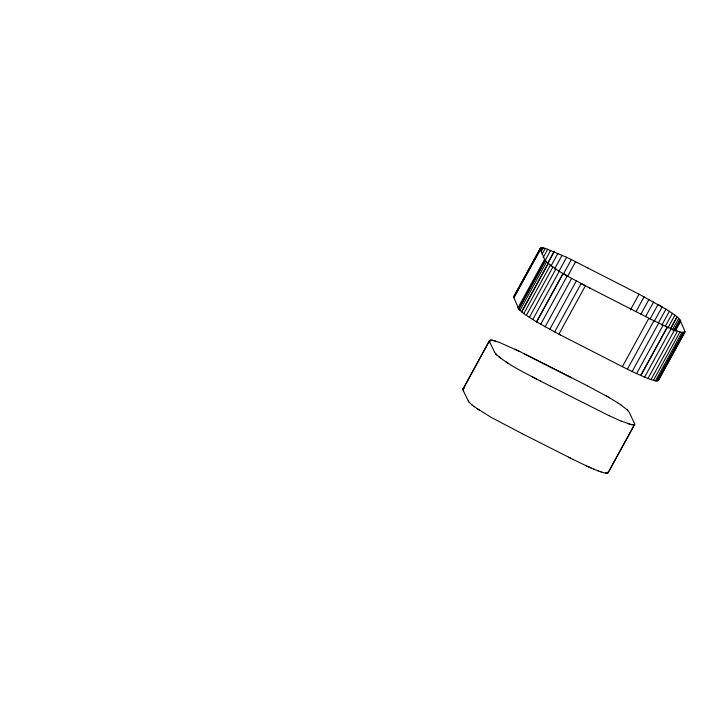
<?xml version="1.0" encoding="UTF-8"?>
<svg xmlns="http://www.w3.org/2000/svg" width="721" height="721" viewBox="0 0 721 721"><rect width="100%" height="100%" fill="white"/><g stroke="black" fill="none" stroke-linecap="round" stroke-linejoin="round"><path stroke-width="1.08" d="M463.098 390.169L462.864 389.196L489.577 340.519M540.308 248.366L540.444 249.295L513.866 297.674L513.731 296.746L540.263 248.339L543.237 247.898L541.074 251.845M489.045 342.944L490.631 340.042L491.352 340.105M540.642 249.691L541.732 247.718L540.155 250.71M541.976 254.468L545.256 248.385L566.598 257.28L559.027 271.123M543.228 257.523L547.753 249.178M544.535 261.633L550.718 250.268M550.339 265.157L523.77 313.554L521.643 311.869L548.167 263.462L521.689 311.887L518.75 309.021L545.283 260.614C556.783 271.538 571.663 278.144 585.407 285.768L558.883 334.193L536.568 321.917M518.805 309.048L545.328 260.642L544.58 259.398L518.002 307.777L518.805 309.048L513.866 297.674L540.444 249.295L544.526 259.371M547.636 263.489L554.134 251.638L547.527 263.76M550.925 266.139L557.964 253.296M540.678 324.324L567.22 275.918L563.11 273.511L536.559 321.908L526.339 315.401L552.899 267.004M554.548 269.014L562.128 255.18M529.34 317.42L555.891 269.023M532.747 319.592L559.298 271.186M536.541 321.908L563.074 273.502M563.218 274.422L571.329 259.587L575.574 261.741L567.454 276.558M545.103 326.829L571.636 278.414M549.763 329.389L576.286 280.974M554.611 331.975L581.135 283.56M630.397 309.985L639.058 294.168L665.979 309.174L658.381 322.999M636.012 311.625L644.132 296.8M640.87 314.212L648.99 299.386M645.52 316.771L653.65 301.946M653.46 380.373L647.981 378.48L674.514 330.074L671.116 328.704L644.61 377.137L636.616 373.595L663.149 325.189L648.891 318.222L622.376 366.647L560.145 334.832M649.936 319.268L658.075 304.442L662.184 306.867L654.064 321.683M622.367 366.629L627.405 369.179L653.929 320.755M658.679 323.089L632.155 371.504L627.414 369.179M661.779 325.162L669.385 311.337L672.378 313.356L665.303 326.189M667.853 328.028L674.928 315.194L677.046 316.87L670.557 328.731L677.01 316.852L678.722 318.376L672.179 330.209M673.919 330.56L679.876 319.691L678.677 318.358M673.973 330.588L679.921 319.718L684.806 331.065L683.138 334.003M675.207 330.813L680.678 320.953L675.262 330.831M650.973 379.579L677.461 331.146L679.984 331.966L653.46 380.373L655.461 380.859L681.94 332.417L684.95 331.993L658.417 380.4L656.921 381.003L683.445 332.597L656.966 381.03L655.416 380.823M659.309 377.471L662.617 371.567M663.644 369.567L666.943 363.663M667.979 361.663L671.278 355.768M672.305 353.759L675.604 347.864M676.64 345.855L679.939 339.961M680.966 337.96L682.102 336.004M657.967 380.886L684.896 331.966L684.761 331.038M629.451 412.61L634.75 424.164L607.839 473.102L607.217 473.219M601.044 471.922L605.469 473.147L608.227 472.57L634.75 424.164L634.471 423.164M462.864 389.196L464.108 388.448L463.243 388.664M513.731 296.746L540.723 247.853L541.777 247.745M634.363 424.696L631.461 424.597M607.172 473.192L605.424 473.12M633.903 424.786L631.947 424.714M665.961 309.174L669.385 311.337M499.365 342.421L492.073 340.177L489.721 340.231L462.891 389.493M492.119 340.204L494.858 340.889M631.506 424.624L621.313 421.145M543.246 247.898L545.292 248.412M672.342 313.347L674.928 315.194M495.624 341.105L496.427 341.357M627.576 423.515L630.046 424.29M598.142 470.885L601.08 471.949M677.497 331.173L674.541 330.092M499.338 342.394L519.751 351.524L587.39 385.771M598.169 470.903L593.843 469.155M644.583 377.11L648.008 378.498M621.34 421.172L608.975 415.629M588.291 466.748L593.87 469.182M519.967 310.363L546.536 261.975L545.328 260.642M671.134 328.731L667.313 327.073L640.798 375.497L667.331 327.091L663.158 325.207M586.894 466.108L591.022 467.956M586.912 466.136L573.141 459.457M632.146 371.486L636.634 373.613M515.046 349.261L519.76 351.542M608.993 415.647L550.718 386.258M540.218 380.94L550.718 386.267M522.437 433.781L570.464 458.105M568.716 457.231L573.15 459.475M587.119 385.627L609.434 397.722M524.78 354.047L571.528 377.732M496.075 354.272C509.08 365.637 525.104 372.883 540.227 380.949M522.446 433.79L491.172 417.378L474.112 406.599M577.079 262.498L588.048 268.095M575.773 261.831L577.422 262.678M587.957 268.059L639.058 294.177M585.578 285.858L590.445 288.355M589.246 287.742L648.9 318.231M559.054 334.283L560.388 334.95M531.656 376.56L536.721 379.165M581.135 283.569L585.407 285.786M606.334 395.937L607.361 396.532M608.389 397.127L617.762 402.823M683.445 332.597L679.984 331.966M617.717 402.805L620.808 404.86M506.313 362.086L508.026 363.168M476.752 408.474L479.78 410.492M620.772 404.851L627.36 409.961L629.505 412.628M523.77 313.554L526.366 315.41M498.463 356.498L500.635 358.184M471.931 404.905L474.148 406.608M471.976 404.923L468.911 401.994M627.315 409.943L627.748 410.402M494.597 352.299L496.129 354.299M495.435 353.587L496.769 354.984M566.607 257.289L571.329 259.587M468.398 401.164L463.044 390.151M468.353 401.137L468.956 402.021M489.577 341.745L494.642 352.326M489.415 341.087L489.622 341.763M608.019 471.894L608.218 472.57M658.426 380.4L658.228 379.444L658.426 380.4"/></g></svg>
